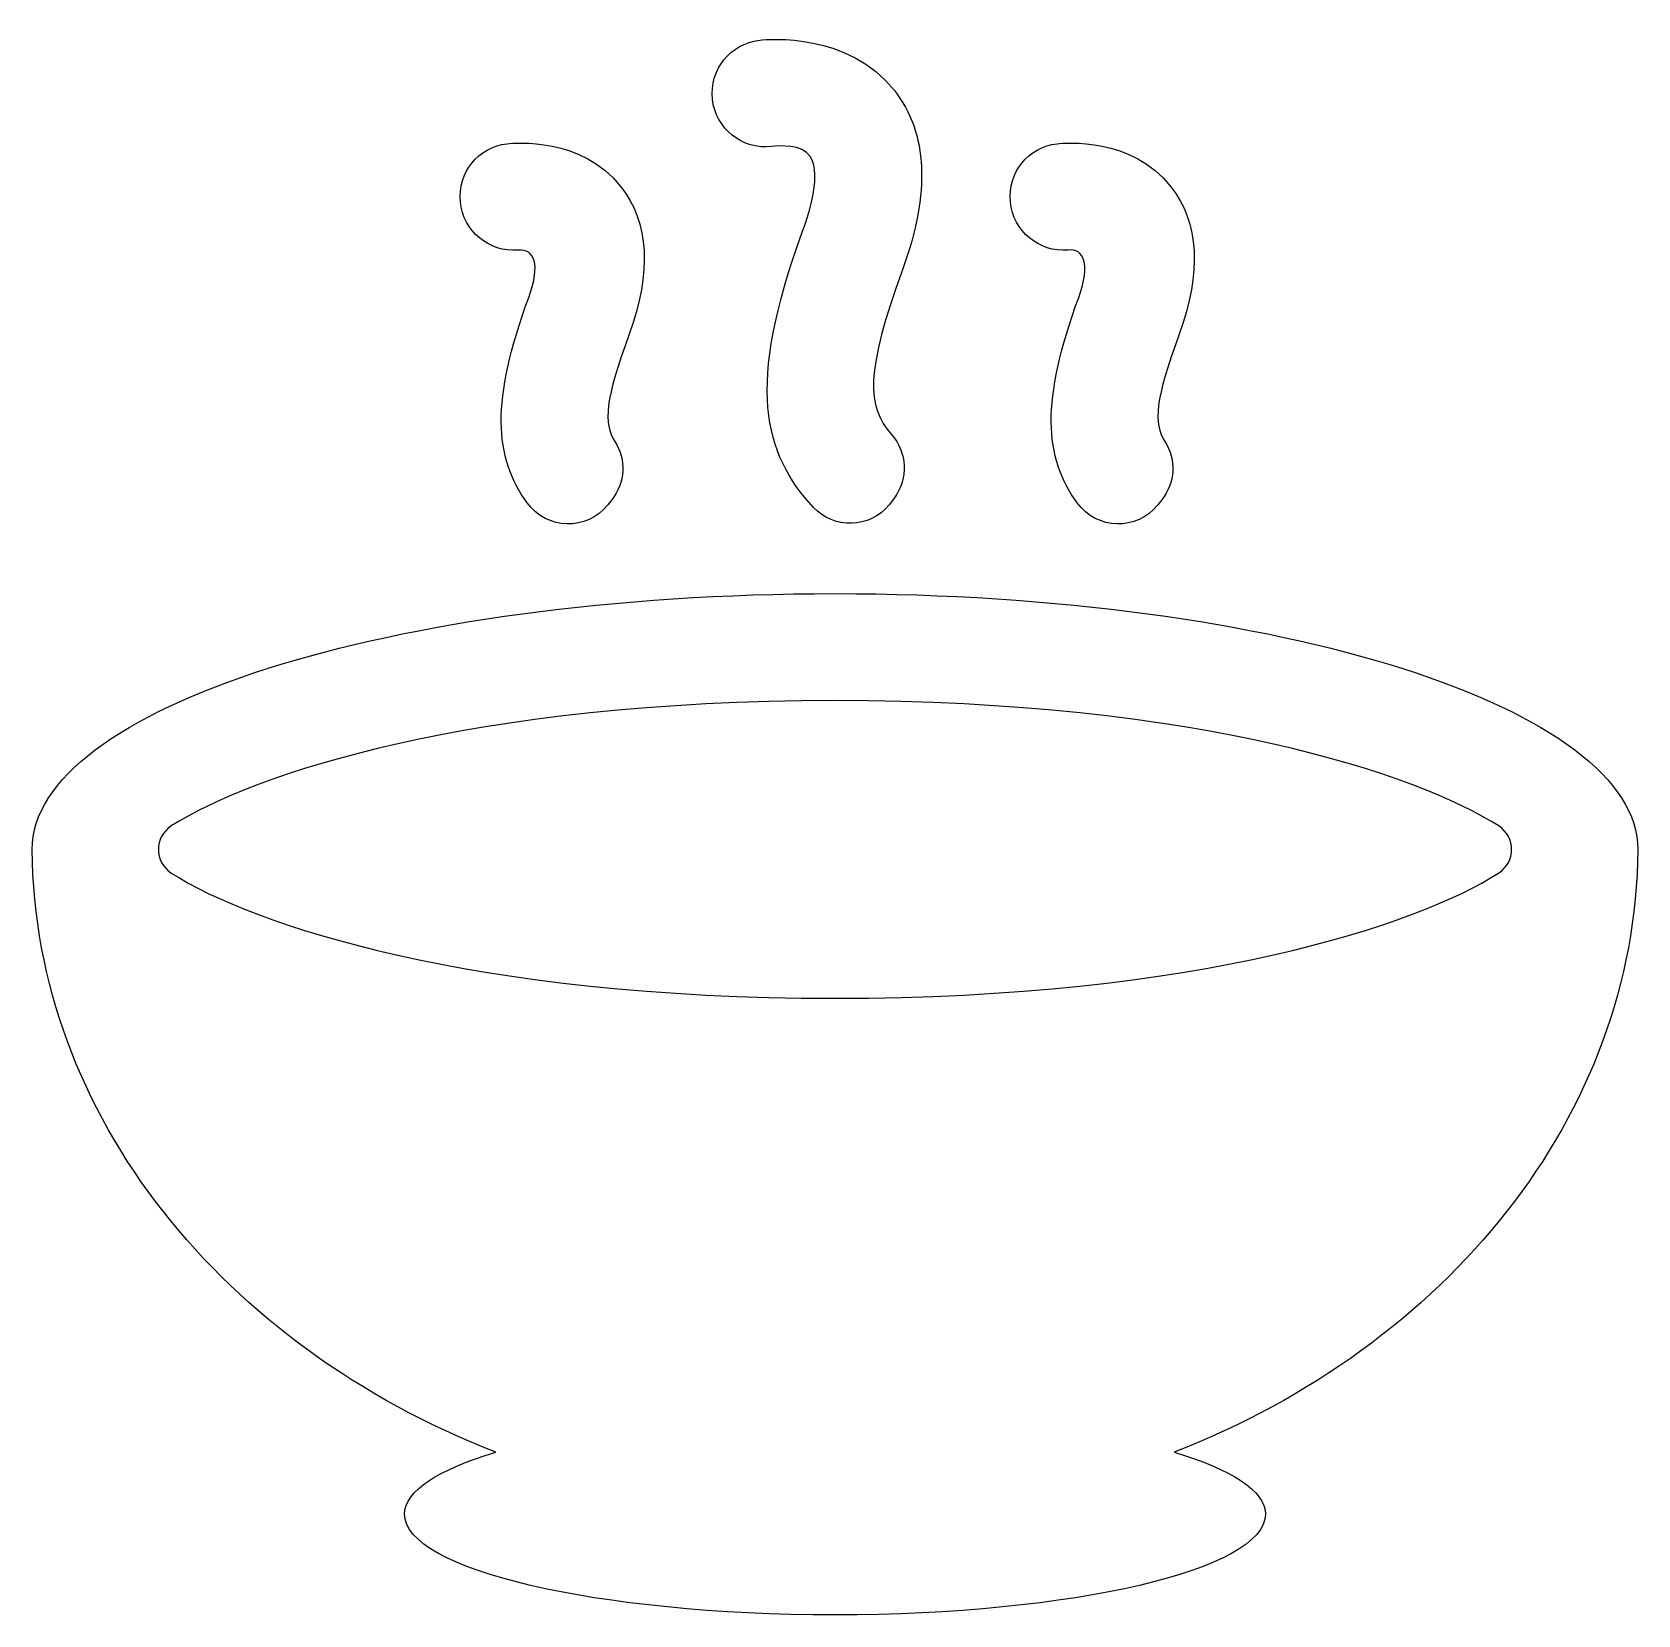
# Model space of a CAD drawing. Header units: centimetres. Extents: x -6.5 to 6.6, y -6.2 to 6.6.
import ezdxf

# ---------------------------------------------------------------- set-up
doc = ezdxf.new("R2010")
doc.units = ezdxf.units.CM
doc.header["$MEASUREMENT"] = 0
doc.layers.add('Layer 1', color=7, linetype='Continuous')

msp = doc.modelspace()

# ---------------------------------------------------------------- linework, layer by layer
at = {"layer": 'Layer 1'}
for points, knots in [([(-0.48712, 5.70865), (-0.42267, 5.71463), (-0.23881, 5.73082), (-0.17166, 5.62636), (-0.17166, 5.62636), (-0.11774, 5.54249), (-0.10827, 5.36297), (-0.23669, 5.01181), (-0.23669, 5.01181), (-0.69643, 3.75295), (-0.55223, 3.21248), (-0.14588, 2.77264), (-0.14588, 2.77264), (0.02139, 2.59156), (0.31103, 2.60172), (0.46885, 2.79106), (0.46885, 2.79106), (0.46885, 2.79106), (0.47163, 2.79439), (0.47163, 2.79439), (0.47163, 2.79439), (0.47163, 2.79439), (0.51298, 2.85083), (0.51298, 2.85083), (0.51298, 2.85083), (0.62702, 3.00643), (0.61699, 3.22016), (0.48967, 3.36513), (0.48967, 3.36513), (0.28708, 3.59577), (0.27274, 3.86892), (0.58127, 4.71294), (0.58127, 4.71294), (0.80683, 5.33066), (0.78413, 5.81895), (0.51306, 6.16397), (0.51306, 6.16397), (0.13957, 6.63951), (-0.5103, 6.58275), (-0.58321, 6.57381), (-0.58321, 6.57381), (-0.82213, 6.54743), (-0.99432, 6.33211), (-0.96778, 6.09317), (-0.96778, 6.09317), (-0.94115, 5.85383), (-0.72517, 5.68034), (-0.48712, 5.70865)], [0, 0, 0, 0, 0.07692308, 0.07692308, 0.07692308, 0.07692308, 0.15384615, 0.15384615, 0.15384615, 0.15384615, 0.23076923, 0.23076923, 0.23076923, 0.23076923, 0.30769231, 0.30769231, 0.30769231, 0.30769231, 0.38461538, 0.38461538, 0.38461538, 0.38461538, 0.46153846, 0.46153846, 0.46153846, 0.46153846, 0.53846154, 0.53846154, 0.53846154, 0.53846154, 0.61538462, 0.61538462, 0.61538462, 0.61538462, 0.69230769, 0.69230769, 0.69230769, 0.69230769, 0.76923077, 0.76923077, 0.76923077, 0.76923077, 0.84615385, 0.84615385, 0.84615385, 0.84615385, 1, 1, 1, 1]), ([(-2.54741, 4.86598), (-2.41798, 4.87408), (-2.3627, 4.75565), (-2.46322, 4.48104), (-2.46322, 4.48104), (-2.77225, 3.63498), (-2.74553, 3.18268), (-2.47555, 2.80911), (-2.47555, 2.80911), (-2.31572, 2.58794), (-1.98946, 2.57916), (-1.81978, 2.79286), (-1.81978, 2.79286), (-1.81978, 2.79286), (-1.78745, 2.83361), (-1.78745, 2.83361), (-1.78745, 2.83361), (-1.67886, 2.97035), (-1.66598, 3.16249), (-1.76197, 3.30833), (-1.76197, 3.30833), (-1.85889, 3.45554), (-1.83854, 3.65292), (-1.64521, 4.18214), (-1.64521, 4.18214), (-1.46093, 4.68638), (-1.48366, 5.09006), (-1.71284, 5.38195), (-1.71284, 5.38195), (-2.03042, 5.78671), (-2.57655, 5.73863), (-2.63753, 5.73184), (-2.63753, 5.73184), (-2.87394, 5.70567), (-3.04184, 5.49483), (-3.01932, 5.258), (-3.01932, 5.258), (-2.99656, 5.02139), (-2.78699, 4.84537), (-2.54741, 4.86598)], [0, 0, 0, 0, 0.09090909, 0.09090909, 0.09090909, 0.09090909, 0.18181818, 0.18181818, 0.18181818, 0.18181818, 0.27272727, 0.27272727, 0.27272727, 0.27272727, 0.36363636, 0.36363636, 0.36363636, 0.36363636, 0.45454545, 0.45454545, 0.45454545, 0.45454545, 0.54545455, 0.54545455, 0.54545455, 0.54545455, 0.63636364, 0.63636364, 0.63636364, 0.63636364, 0.72727273, 0.72727273, 0.72727273, 0.72727273, 0.81818182, 0.81818182, 0.81818182, 0.81818182, 1, 1, 1, 1]), ([(1.92863, 4.86598), (2.05095, 4.88061), (2.11334, 4.75565), (2.01279, 4.48104), (2.01279, 4.48104), (1.70376, 3.63498), (1.73051, 3.18268), (2.00046, 2.80911), (2.00046, 2.80911), (2.16029, 2.58794), (2.48655, 2.57916), (2.65623, 2.79284), (2.65623, 2.79284), (2.65623, 2.79284), (2.68859, 2.83361), (2.68859, 2.83361), (2.68859, 2.83361), (2.79718, 2.97035), (2.81006, 3.16251), (2.71407, 3.30835), (2.71407, 3.30835), (2.61715, 3.45554), (2.6375, 3.65294), (2.83078, 4.18214), (2.83078, 4.18214), (3.01512, 4.68638), (2.99233, 5.09006), (2.76323, 5.38195), (2.76323, 5.38195), (2.44541, 5.78671), (1.89974, 5.73863), (1.83848, 5.73184), (1.83848, 5.73184), (1.60213, 5.70567), (1.43417, 5.49483), (1.45671, 5.258), (1.45671, 5.258), (1.47942, 5.02139), (1.68944, 4.84537), (1.92863, 4.86598)], [0, 0, 0, 0, 0.09090909, 0.09090909, 0.09090909, 0.09090909, 0.18181818, 0.18181818, 0.18181818, 0.18181818, 0.27272727, 0.27272727, 0.27272727, 0.27272727, 0.36363636, 0.36363636, 0.36363636, 0.36363636, 0.45454545, 0.45454545, 0.45454545, 0.45454545, 0.54545455, 0.54545455, 0.54545455, 0.54545455, 0.63636364, 0.63636364, 0.63636364, 0.63636364, 0.72727273, 0.72727273, 0.72727273, 0.72727273, 0.81818182, 0.81818182, 0.81818182, 0.81818182, 1, 1, 1, 1]), ([(6.5636, -0.01172), (6.5636, -0.01172), (6.5636, -0.01159), (6.5636, -0.01159), (6.5636, -0.01159), (6.5636, -0.01159), (6.56355, -0.01159), (6.56355, -0.01159), (6.56355, -0.01159), (6.56321, 1.13832), (3.63813, 2.07036), (0.02948, 2.07036), (0.02948, 2.07036), (-3.57904, 2.07036), (-6.50409, 1.13831), (-6.50446, -0.01159), (-6.50446, -0.01159), (-6.50446, -0.01159), (-6.50449, -0.01159), (-6.50449, -0.01159), (-6.50449, -0.01159), (-6.50449, -0.01159), (-6.50449, -0.01172), (-6.50449, -0.01172), (-6.50449, -0.01172), (-6.50449, -0.01172), (-6.50449, -0.0118), (-6.50449, -0.0118), (-6.50449, -0.0118), (-6.50449, -0.0118), (-6.50446, -0.01193), (-6.50446, -0.01193), (-6.50446, -0.01193), (-6.48303, -2.18506), (-4.94318, -4.0509), (-2.73148, -4.91609), (-2.73148, -4.91609), (-3.19506, -5.0551), (-3.4738, -5.22949), (-3.4738, -5.41954), (-3.4738, -5.41954), (-3.4738, -5.87208), (-1.90522, -6.23922), (0.02947, -6.23922), (0.02947, -6.23922), (1.9641, -6.23922), (3.53269, -5.87208), (3.53269, -5.41954), (3.53269, -5.41954), (3.53269, -5.22954), (3.25392, -5.05516), (2.7904, -4.91614), (2.7904, -4.91614), (5.00221, -4.05101), (6.54211, -2.18511), (6.56352, -0.01193), (6.56352, -0.01193), (6.56352, -0.01193), (6.56357, -0.0118), (6.56357, -0.0118), (6.56357, -0.0118), (6.56357, -0.0118), (6.56357, -0.01172), (6.56357, -0.01172), (6.56357, -0.01172), (6.56357, -0.01172), (6.5636, -0.01172), (6.5636, -0.01172)], [0, 0, 0, 0, 0.05555556, 0.05555556, 0.05555556, 0.05555556, 0.11111111, 0.11111111, 0.11111111, 0.11111111, 0.16666667, 0.16666667, 0.16666667, 0.16666667, 0.22222222, 0.22222222, 0.22222222, 0.22222222, 0.27777778, 0.27777778, 0.27777778, 0.27777778, 0.33333333, 0.33333333, 0.33333333, 0.33333333, 0.38888889, 0.38888889, 0.38888889, 0.38888889, 0.44444444, 0.44444444, 0.44444444, 0.44444444, 0.5, 0.5, 0.5, 0.5, 0.55555556, 0.55555556, 0.55555556, 0.55555556, 0.61111111, 0.61111111, 0.61111111, 0.61111111, 0.66666667, 0.66666667, 0.66666667, 0.66666667, 0.72222222, 0.72222222, 0.72222222, 0.72222222, 0.77777778, 0.77777778, 0.77777778, 0.77777778, 0.83333333, 0.83333333, 0.83333333, 0.83333333, 0.88888889, 0.88888889, 0.88888889, 0.88888889, 1, 1, 1, 1]), ([(0.02947, 1.19965), (2.97386, 1.19965), (4.77141, 0.6028), (5.43067, 0.17992), (5.43067, 0.17992), (5.57071, 0.09009), (5.57066, -0.11326), (5.43059, -0.20306), (5.43059, -0.20306), (4.77109, -0.62584), (2.9733, -1.22242), (0.02947, -1.22242), (0.02947, -1.22242), (-2.91442, -1.22242), (-4.71205, -0.62584), (-5.37152, -0.20306), (-5.37152, -0.20306), (-5.51156, -0.11326), (-5.51162, 0.0901), (-5.37157, 0.17992), (-5.37157, 0.17992), (-4.71231, 0.6028), (-2.91481, 1.19965), (0.02947, 1.19965)], [0, 0, 0, 0, 0.14285714, 0.14285714, 0.14285714, 0.14285714, 0.28571429, 0.28571429, 0.28571429, 0.28571429, 0.42857143, 0.42857143, 0.42857143, 0.42857143, 0.57142857, 0.57142857, 0.57142857, 0.57142857, 0.71428571, 0.71428571, 0.71428571, 0.71428571, 1, 1, 1, 1])]:
    msp.add_open_spline(points, degree=3, knots=knots, dxfattribs=at)

doc.saveas('drawing.dxf')
